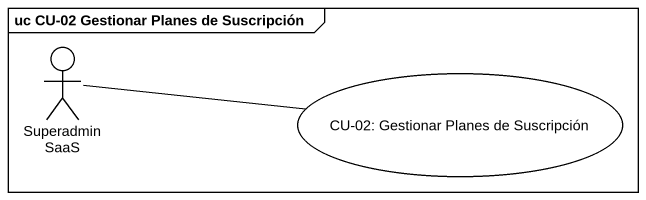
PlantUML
@startuml
mainframe uc CU-02 Gestionar Planes de Suscripción
actor "Superadmin SaaS" as Superadmin_SaaS
usecase "CU-02: Gestionar Planes de Suscripción" as CU_02_Gestionar_Planes_de
Superadmin_SaaS -right- CU_02_Gestionar_Planes_de
Superadmin_SaaS -right- CU_02_Gestionar_Planes_de
@enduml
